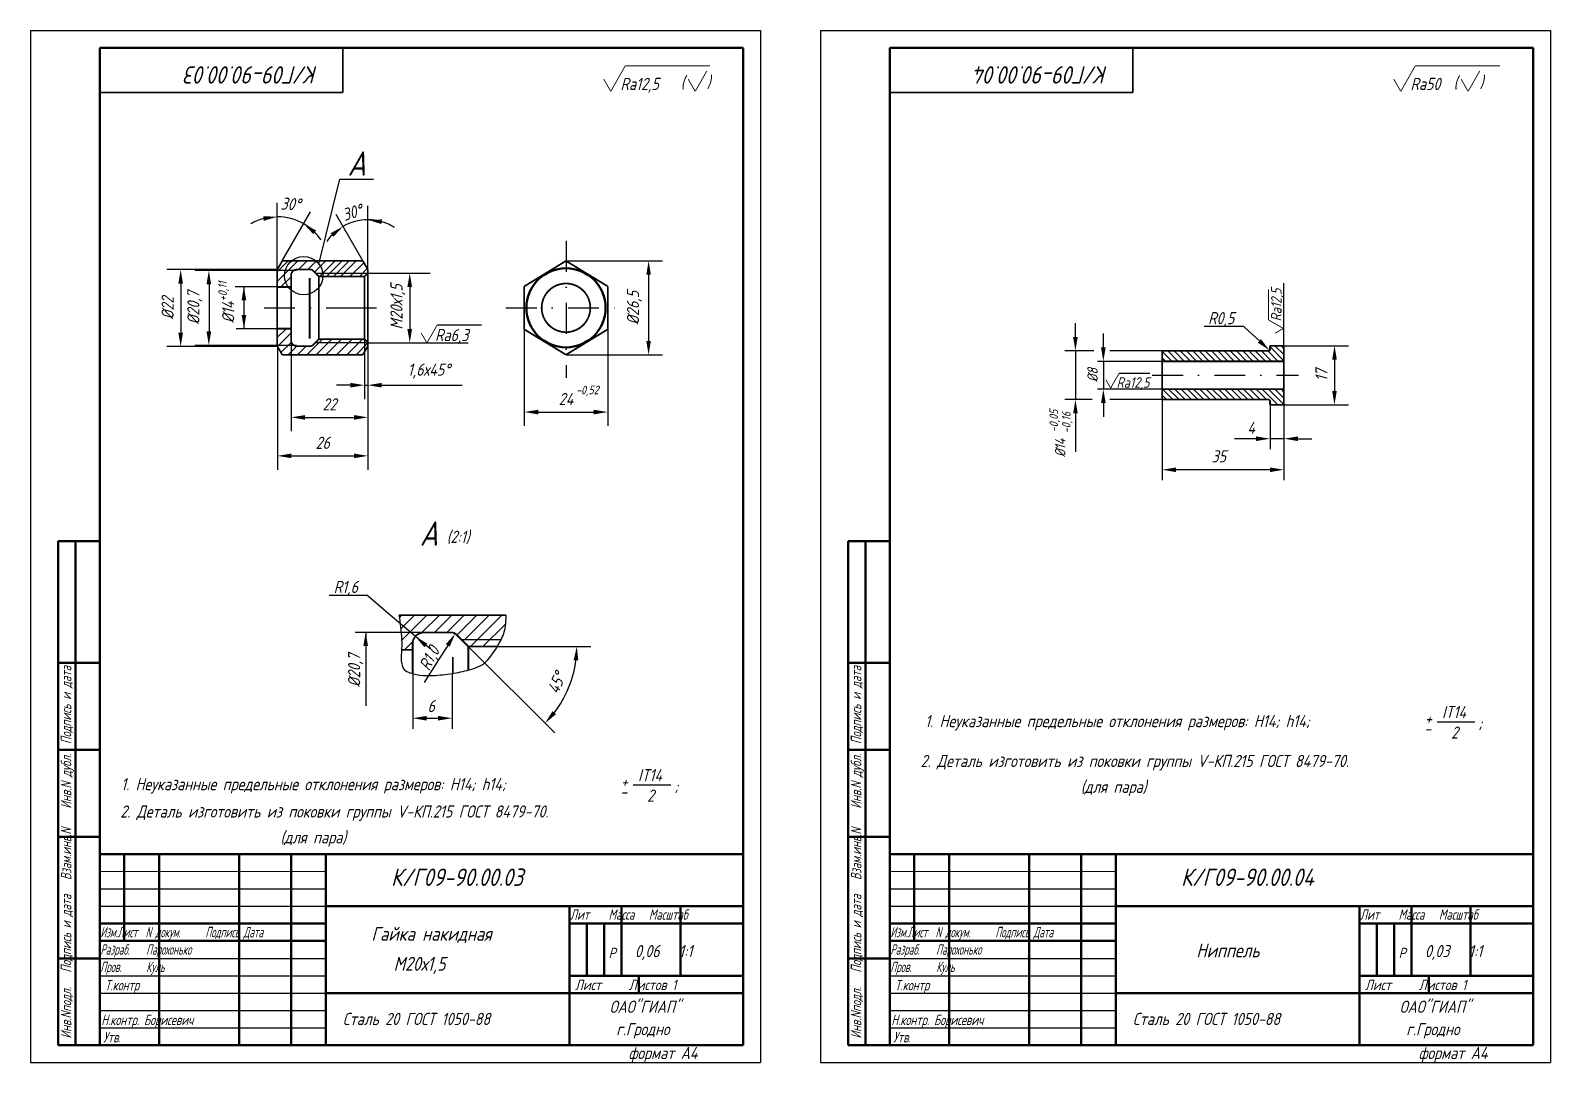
# Model space of a CAD drawing. Header units: inches. Extents: x 1065 to 7392, y 1020 to 3127.
# Drawn here: x 4284.2 to 4721.5, y 1029.8 to 1326.8 of the extents above; entities that cross this region are included whole.
import ezdxf

# ---------------------------------------------------------------- set-up
doc = ezdxf.new("R2010")
doc.units = ezdxf.units.IN
doc.header["$LTSCALE"] = 0.7
doc.header["$MEASUREMENT"] = 0
doc.linetypes.add('DASHDOT', pattern=[25.4, 12.7, -6.35, 0, -6.35])
doc.styles.add('ROMANC', font='romanc', dxfattribs={"width": 0.8, "oblique": 15, "height": 3.5})
doc.styles.get("Standard").update_dxf_attribs({"font": 'romand.shx', "width": 0.8, "oblique": 15, "height": 3.5})
doc.dimstyles.get("Standard").update_dxf_attribs({"dimtxt": 3.5, "dimasz": 4, "dimexe": 4, "dimexo": 0, "dimgap": 2, "dimtad": 1, "dimdec": 0, "dimdsep": 46, "dimtxsty": 'Standard', "dimcen": 0.09, "dimadec": 0, "dimazin": 0, "dimtfac": 1, "dimtdec": 0, "dimtmove": 0, "dimatfit": 3, "dimfxl": 0, "dimtolj": 1, "dimtzin": 0, "dimlwd": 25, "dimlwe": 25, "dimarcsym": 0})

# ---------------------------------------------------------------- blocks, each defined once
blk = doc.blocks.new('*D336')
at = {"color": 0, "lineweight": 25}
for p, q in [((4410.19, 1149.54), (4435.09, 1124.64)), ((4418.54, 1149.54), (4445.41, 1149.54))]:
    blk.add_line(p, q, dxfattribs=at)
blk.add_arc((4410.19, 1149.54), 31.22, 322.3469, 352.6531, dxfattribs=at)
for points in [[(4440.49, 1145.59), (4441.82, 1145.51), (4441.41, 1149.54)], [(4435.41, 1130.03), (4434.41, 1130.91), (4432.27, 1127.47)]]:
    blk.add_solid(points, dxfattribs=at)
at = {"layer": 'DEFPOINTS', "color": 0, "lineweight": 25}
for p in [(4406.78, 1152.96), (4410.19, 1149.54), (4410.19, 1149.54), (4418.54, 1149.54), (4437.23, 1133.93)]:
    blk.add_point(p, dxfattribs=at)
at = {"color": 0, "lineweight": 25, "insert": (4435.57, 1139.03), "char_height": 3.5, "attachment_point": 5, "rotation": 67.5}
blk.add_mtext('\\A1;45°', dxfattribs=at)
blk = doc.blocks.new('*D337')
at = {"color": 0, "lineweight": 25}
for p, q in [((4359.24, 1240.97), (4359.24, 1211.45)), ((4381.31, 1236.87), (4381.31, 1211.45)), ((4363.24, 1215.45), (4377.31, 1215.45))]:
    blk.add_line(p, q, dxfattribs=at)
for points in [[(4363.24, 1216.11), (4363.24, 1214.78), (4359.24, 1215.45)], [(4377.31, 1216.11), (4377.31, 1214.78), (4381.31, 1215.45)]]:
    blk.add_solid(points, dxfattribs=at)
at = {"layer": 'DEFPOINTS', "color": 0, "lineweight": 25}
for p in [(4359.24, 1240.97), (4381.31, 1236.87), (4381.31, 1215.45)]:
    blk.add_point(p, dxfattribs=at)
at = {"color": 0, "lineweight": 25, "insert": (4370.27, 1219.2), "char_height": 3.5, "attachment_point": 5}
blk.add_mtext('\\A1;22', dxfattribs=at)
blk = doc.blocks.new('*D338')
at = {"color": 0, "lineweight": 25}
for p, q in [((4355.33, 1235.81), (4355.33, 1200.38)), ((4381.31, 1235.97), (4381.31, 1200.38)), ((4359.33, 1204.38), (4377.31, 1204.38))]:
    blk.add_line(p, q, dxfattribs=at)
for points in [[(4359.33, 1205.04), (4359.33, 1203.71), (4355.33, 1204.38)], [(4377.31, 1205.04), (4377.31, 1203.71), (4381.31, 1204.38)]]:
    blk.add_solid(points, dxfattribs=at)
at = {"layer": 'DEFPOINTS', "color": 0, "lineweight": 25}
for p in [(4355.33, 1235.81), (4381.31, 1235.97), (4381.31, 1204.38)]:
    blk.add_point(p, dxfattribs=at)
at = {"color": 0, "lineweight": 25, "insert": (4368.32, 1208.13), "char_height": 3.5, "attachment_point": 5}
blk.add_mtext('\\A1;26', dxfattribs=at)
blk = doc.blocks.new('*D339')
at = {"color": 0, "lineweight": 25}
for p, q in [((4355.24, 1257.97), (4323.47, 1257.97)), ((4327.47, 1253.97), (4327.47, 1239.81)), ((4355.33, 1235.81), (4323.47, 1235.81))]:
    blk.add_line(p, q, dxfattribs=at)
for points in [[(4326.8, 1253.97), (4328.13, 1253.97), (4327.47, 1257.97)], [(4326.8, 1239.81), (4328.13, 1239.81), (4327.47, 1235.81)]]:
    blk.add_solid(points, dxfattribs=at)
at = {"layer": 'DEFPOINTS', "color": 0, "lineweight": 25}
for p in [(4355.24, 1257.97), (4327.47, 1235.81), (4355.33, 1235.81)]:
    blk.add_point(p, dxfattribs=at)
at = {"color": 0, "lineweight": 25, "insert": (4323.72, 1246.89), "char_height": 3.5, "attachment_point": 5, "rotation": 90}
blk.add_mtext('\\A1;%%C22', dxfattribs=at)
blk = doc.blocks.new('*D352')
at = {"color": 0, "lineweight": 25}
for p, q in [((4644, 1236.07), (4663.31, 1236.07)), ((4659.31, 1232.07), (4659.31, 1223.07)), ((4644.77, 1219.07), (4663.31, 1219.07))]:
    blk.add_line(p, q, dxfattribs=at)
for points in [[(4658.64, 1232.07), (4659.98, 1232.07), (4659.31, 1236.07)], [(4658.64, 1223.07), (4659.98, 1223.07), (4659.31, 1219.07)]]:
    blk.add_solid(points, dxfattribs=at)
at = {"layer": 'DEFPOINTS', "color": 0, "lineweight": 25}
for p in [(4644, 1236.07), (4644.77, 1219.07), (4659.31, 1219.07)]:
    blk.add_point(p, dxfattribs=at)
at = {"color": 0, "lineweight": 25, "insert": (4655.56, 1227.57), "char_height": 3.5, "attachment_point": 5, "rotation": 90}
blk.add_mtext('\\A1;17', dxfattribs=at)

msp = doc.modelspace()

# ---------------------------------------------------------------- linework, layer by layer
for p, q in [((4284.25, 1326.8), (4284.25, 1029.8)), ((4284.25, 1326.8), (4494.25, 1326.8)), ((4494.25, 1326.8), (4494.25, 1029.8)), ((4511.46, 1326.8), (4511.46, 1029.8)), ((4511.46, 1326.8), (4721.46, 1326.8)), ((4721.46, 1326.8), (4721.46, 1029.8)), ((4367.18, 1259.54), (4373.29, 1283.95)), ((4373.29, 1283.95), (4382.88, 1283.95)), ((4366.24, 1256.97), (4369.15, 1256.97)), ((4366.24, 1256.97), (4377.21, 1256.97)), ((4367.24, 1255.97), (4377.21, 1255.97)), ((4377.21, 1256.97), (4381.31, 1256.97)), ((4644.77, 1236.07), (4644.77, 1254.05)), ((4367.24, 1237.97), (4377.21, 1237.97)), ((4633.26, 1241.56), (4621.85, 1241.56)), ((4366.24, 1236.97), (4369.15, 1236.97)), ((4366.24, 1236.97), (4374.81, 1236.97)), ((4366.24, 1236.97), (4377.21, 1236.97)), ((4377.21, 1236.97), (4380.87, 1236.97)), ((4640.77, 1236.07), (4640.77, 1235.07)), ((4640.77, 1220.07), (4640.77, 1219.07)), ((4370.17, 1164.33), (4380.96, 1164.33)), ((4408.19, 1151.54), (4419.67, 1151.54)), ((4408.19, 1151.54), (4419.67, 1151.54)), ((4410.19, 1149.54), (4418.54, 1149.54)), ((4284.25, 1029.8), (4494.25, 1029.8)), ((4511.46, 1029.8), (4721.46, 1029.8))]:
    msp.add_line(p, q)
at = {"lineweight": 50}
for p, q in [((4304.25, 1321.8), (4304.25, 1034.8)), ((4304.25, 1321.8), (4489.25, 1321.8)), ((4489.25, 1321.8), (4489.25, 1034.8)), ((4531.46, 1321.8), (4531.46, 1034.8)), ((4531.46, 1321.8), (4716.46, 1321.8)), ((4716.46, 1321.8), (4716.46, 1034.8)), ((4292.25, 1179.8), (4292.25, 1034.8)), ((4292.25, 1179.8), (4304.25, 1179.8)), ((4297.25, 1179.8), (4297.25, 1034.8)), ((4519.46, 1179.8), (4519.46, 1034.8)), ((4519.46, 1179.8), (4531.46, 1179.8)), ((4524.46, 1179.8), (4524.46, 1034.8)), ((4292.25, 1144.8), (4304.25, 1144.8)), ((4519.46, 1144.8), (4531.46, 1144.8)), ((4292.25, 1119.8), (4304.25, 1119.8)), ((4519.46, 1119.8), (4531.46, 1119.8)), ((4292.25, 1094.8), (4304.25, 1094.8)), ((4519.46, 1094.8), (4531.46, 1094.8)), ((4304.25, 1089.8), (4489.25, 1089.8)), ((4311.25, 1089.8), (4311.25, 1064.8)), ((4321.25, 1089.8), (4321.25, 1034.8)), ((4344.25, 1089.8), (4344.25, 1034.8)), ((4359.25, 1089.8), (4359.25, 1034.8)), ((4369.25, 1089.8), (4369.25, 1034.8)), ((4531.46, 1089.8), (4716.46, 1089.8)), ((4538.46, 1089.8), (4538.46, 1064.8)), ((4548.46, 1089.8), (4548.46, 1034.8)), ((4571.46, 1089.8), (4571.46, 1034.8)), ((4586.46, 1089.8), (4586.46, 1034.8)), ((4596.46, 1089.8), (4596.46, 1034.8)), ((4439.25, 1074.8), (4439.25, 1034.8)), ((4454.25, 1074.8), (4454.25, 1054.8)), ((4471.25, 1074.8), (4471.25, 1054.8)), ((4666.46, 1074.8), (4666.46, 1034.8)), ((4681.46, 1074.8), (4681.46, 1054.8)), ((4698.46, 1074.8), (4698.46, 1054.8)), ((4304.25, 1069.8), (4369.25, 1069.8)), ((4439.25, 1069.8), (4489.25, 1069.8)), ((4444.25, 1069.8), (4444.25, 1054.8)), ((4449.25, 1069.8), (4449.25, 1054.8)), ((4531.46, 1069.8), (4596.46, 1069.8)), ((4666.46, 1069.8), (4716.46, 1069.8)), ((4671.46, 1069.8), (4671.46, 1054.8)), ((4676.46, 1069.8), (4676.46, 1054.8)), ((4304.25, 1064.8), (4369.25, 1064.8)), ((4531.46, 1064.8), (4596.46, 1064.8)), ((4292.25, 1059.8), (4304.25, 1059.8)), ((4519.46, 1059.8), (4531.46, 1059.8)), ((4439.25, 1054.8), (4489.25, 1054.8)), ((4459.25, 1054.8), (4459.25, 1049.8)), ((4666.46, 1054.8), (4716.46, 1054.8)), ((4686.46, 1054.8), (4686.46, 1049.8)), ((4292.25, 1034.8), (4489.25, 1034.8)), ((4519.46, 1034.8), (4716.46, 1034.8))]:
    msp.add_line(p, q, dxfattribs=at)
at = {"lineweight": 25}
for p, q in [((4355.24, 1257.97), (4355.24, 1277.18)), ((4356.68, 1260.47), (4364.85, 1274.61)), ((4379.87, 1260.47), (4372.15, 1273.84)), ((4381.31, 1257.97), (4381.31, 1276.3)), ((4438.29, 1260.47), (4466.04, 1260.47)), ((4360.79, 1257.72), (4331.57, 1257.72)), ((4381.31, 1256.97), (4399.22, 1256.97)), ((4462.04, 1256.47), (4462.04, 1237.47)), ((4335.62, 1253.97), (4335.62, 1239.97)), ((4355.24, 1252.97), (4343.14, 1252.97)), ((4345.65, 1252.97), (4345.65, 1240.97)), ((4393.35, 1252.97), (4393.35, 1240.87)), ((4355.24, 1240.97), (4343.39, 1240.97)), ((4380.31, 1237.97), (4380.31, 1220.71)), ((4426.29, 1240.78), (4426.29, 1212.98)), ((4450.29, 1240.78), (4450.29, 1212.98)), ((4360.82, 1236.17), (4331.57, 1236.17)), ((4381.31, 1236.87), (4410.16, 1236.87)), ((4381.31, 1235.97), (4381.31, 1220.71)), ((4438.29, 1233.47), (4466.04, 1233.47)), ((4376.31, 1224.71), (4372.31, 1224.71)), ((4380.31, 1224.71), (4381.31, 1224.71)), ((4385.31, 1224.71), (4408.38, 1224.71)), ((4430.29, 1216.98), (4446.29, 1216.98)), ((4688.81, 1127.88), (4699.64, 1127.88)), ((4457.58, 1109.73), (4468.41, 1109.73)), ((4304.25, 1079.8), (4369.25, 1079.8)), ((4531.46, 1079.8), (4596.46, 1079.8)), ((4304.25, 1074.8), (4369.25, 1074.8)), ((4531.46, 1074.8), (4596.46, 1074.8)), ((4304.25, 1059.8), (4369.25, 1059.8)), ((4531.46, 1059.8), (4596.46, 1059.8)), ((4304.25, 1054.8), (4369.25, 1054.8)), ((4531.46, 1054.8), (4596.46, 1054.8)), ((4304.25, 1049.8), (4369.25, 1049.8)), ((4531.46, 1049.8), (4596.46, 1049.8)), ((4304.25, 1044.8), (4369.25, 1044.8)), ((4531.46, 1044.8), (4596.46, 1044.8)), ((4304.25, 1039.8), (4369.25, 1039.8)), ((4531.46, 1039.8), (4596.46, 1039.8))]:
    msp.add_line(p, q, dxfattribs=at)
at = {"linetype": 'DASHDOT'}
for p, q in [((4438.29, 1266.26), (4438.29, 1226.8)), ((4351.45, 1246.97), (4377.21, 1246.97)), ((4377.21, 1246.97), (4383.78, 1246.97)), ((4421.01, 1246.97), (4453.15, 1246.97)), ((4606.89, 1227.57), (4648.93, 1227.57))]:
    msp.add_line(p, q, dxfattribs=at)
at = {"color": 0}
for p, q in [((4355.24, 1257.28), (4358.43, 1260.47)), ((4355.24, 1254.58), (4361.12, 1260.47)), ((4361.32, 1257.97), (4363.82, 1260.47)), ((4364.01, 1257.97), (4366.51, 1260.47)), ((4365.97, 1257.24), (4369.21, 1260.47)), ((4367.4, 1255.97), (4371.9, 1260.47)), ((4369.39, 1255.97), (4373.89, 1260.47)), ((4371.38, 1255.97), (4375.88, 1260.47)), ((4373.47, 1255.97), (4377.97, 1260.47)), ((4376.16, 1255.97), (4380.16, 1259.96)), ((4356.32, 1252.97), (4359.24, 1255.89)), ((4378.86, 1255.97), (4381.14, 1258.25)), ((4355.24, 1238.42), (4357.79, 1240.97)), ((4355.33, 1235.81), (4359.24, 1239.73)), ((4363.76, 1233.47), (4368.26, 1237.97)), ((4366.45, 1233.47), (4370.95, 1237.97)), ((4369.26, 1233.47), (4373.76, 1237.97)), ((4372.3, 1233.47), (4376.8, 1237.97)), ((4375.22, 1233.47), (4379.72, 1237.97)), ((4356.32, 1234.11), (4359.31, 1237.1)), ((4358.37, 1233.47), (4360.87, 1235.97)), ((4361.07, 1233.47), (4363.57, 1235.97)), ((4377.91, 1233.47), (4381.31, 1236.87)), ((4612.58, 1231.57), (4609.77, 1234.38)), ((4614.37, 1231.57), (4611.37, 1234.57)), ((4616.17, 1231.57), (4613.17, 1234.57)), ((4617.97, 1231.57), (4614.97, 1234.57)), ((4619.76, 1231.57), (4616.76, 1234.57)), ((4621.56, 1231.57), (4618.56, 1234.57)), ((4623.35, 1231.57), (4620.35, 1234.57)), ((4625.15, 1231.57), (4622.15, 1234.57)), ((4626.95, 1231.57), (4623.95, 1234.57)), ((4628.74, 1231.57), (4625.74, 1234.57)), ((4630.54, 1231.57), (4627.54, 1234.57)), ((4632.34, 1231.57), (4629.34, 1234.57)), ((4634.13, 1231.57), (4631.13, 1234.57)), ((4635.93, 1231.57), (4632.93, 1234.57)), ((4637.72, 1231.57), (4634.72, 1234.57)), ((4639.52, 1231.57), (4636.52, 1234.57)), ((4641.32, 1231.57), (4638.32, 1234.57)), ((4643.11, 1231.57), (4640.11, 1234.57)), ((4644.77, 1231.71), (4640.77, 1235.71)), ((4644.77, 1233.5), (4642.2, 1236.07)), ((4644.77, 1235.3), (4644, 1236.07)), ((4610.78, 1231.57), (4609.77, 1232.58)), ((4611.01, 1220.57), (4609.77, 1221.81)), ((4612.8, 1220.57), (4609.8, 1223.57)), ((4614.6, 1220.57), (4611.6, 1223.57)), ((4616.39, 1220.57), (4613.39, 1223.57)), ((4618.19, 1220.57), (4615.19, 1223.57)), ((4619.99, 1220.57), (4616.99, 1223.57)), ((4621.78, 1220.57), (4618.78, 1223.57)), ((4623.58, 1220.57), (4620.58, 1223.57)), ((4625.37, 1220.57), (4622.37, 1223.57)), ((4627.17, 1220.57), (4624.17, 1223.57)), ((4628.97, 1220.57), (4625.97, 1223.57)), ((4630.76, 1220.57), (4627.76, 1223.57)), ((4632.56, 1220.57), (4629.56, 1223.57)), ((4634.35, 1220.57), (4631.35, 1223.57)), ((4636.15, 1220.57), (4633.15, 1223.57)), ((4637.95, 1220.57), (4634.95, 1223.57)), ((4639.74, 1220.57), (4636.74, 1223.57)), ((4643.04, 1219.07), (4638.54, 1223.57)), ((4644.77, 1219.14), (4640.34, 1223.57)), ((4644.77, 1220.93), (4642.13, 1223.57)), ((4644.77, 1222.73), (4643.93, 1223.57)), ((4641.24, 1219.07), (4640.77, 1219.54)), ((4390.36, 1157.83), (4391.08, 1158.54)), ((4390.78, 1154.65), (4394.67, 1158.54)), ((4393.43, 1153.71), (4398.26, 1158.54)), ((4396.86, 1153.54), (4401.86, 1158.54)), ((4400.45, 1153.54), (4405.45, 1158.54)), ((4404.04, 1153.54), (4409.04, 1158.54)), ((4406.91, 1152.82), (4412.63, 1158.54)), ((4409.22, 1151.54), (4416.22, 1158.54)), ((4410.82, 1149.54), (4419.82, 1158.54)), ((4414.41, 1149.54), (4420.94, 1156.08)), ((4391.02, 1151.29), (4393.26, 1153.54)), ((4391.86, 1148.54), (4394.25, 1150.93))]:
    msp.add_line(p, q, dxfattribs=at)
at = {"color": 0, "linetype": 'ByBlock'}
for p, q in [((4381.31, 1256.97), (4393.46, 1256.97)), ((4355.24, 1252.97), (4344.13, 1252.97)), ((4584.8, 1238.57), (4584.8, 1242.57)), ((4355.24, 1240.97), (4344.13, 1240.97)), ((4426.29, 1240.78), (4426.29, 1216.73)), ((4450.29, 1240.78), (4450.29, 1216.73)), ((4592.83, 1235.57), (4592.83, 1239.57)), ((4634.77, 1240.17), (4633.26, 1241.56)), ((4637.7, 1237.45), (4634.77, 1240.17)), ((4381.31, 1236.97), (4381.31, 1223.23)), ((4590.13, 1234.57), (4581.8, 1234.57)), ((4584.8, 1234.57), (4584.8, 1220.57)), ((4609.77, 1234.57), (4594.65, 1234.57)), ((4644.77, 1236.07), (4658.72, 1236.07)), ((4609.77, 1231.57), (4591.12, 1231.57)), ((4592.83, 1231.57), (4592.83, 1223.57)), ((4589.62, 1220.57), (4581.8, 1220.57)), ((4609.8, 1223.57), (4591.12, 1223.57)), ((4609.77, 1220.57), (4594.65, 1220.57)), ((4609.77, 1220.57), (4609.77, 1197.38)), ((4584.8, 1216.57), (4584.8, 1212.57)), ((4592.83, 1219.57), (4592.83, 1215.57)), ((4640.77, 1219.07), (4640.77, 1206.31)), ((4644.77, 1219.07), (4658.72, 1219.07)), ((4644.77, 1219.07), (4644.77, 1206.31)), ((4644.77, 1219.07), (4644.77, 1197.38)), ((4584.8, 1212.57), (4584.8, 1205.54)), ((4632.77, 1209.31), (4630.54, 1209.31)), ((4636.77, 1209.31), (4632.77, 1209.31)), ((4644.77, 1209.31), (4640.77, 1209.31)), ((4648.77, 1209.31), (4652.77, 1209.31)), ((4640.77, 1200.38), (4613.77, 1200.38)), ((4388.33, 1158.06), (4380.96, 1164.33)), ((4399.19, 1148.81), (4388.33, 1158.06)), ((4397.39, 1153.54), (4377.68, 1153.54)), ((4380.68, 1153.54), (4380.68, 1133.7)), ((4380.68, 1153.54), (4380.68, 1141.7)), ((4398, 1149.82), (4397.39, 1150.34)), ((4402.14, 1146.48), (4397.45, 1139.12)), ((4404.29, 1149.85), (4402.14, 1146.48)), ((4394.19, 1141.7), (4394.19, 1125.88)), ((4405.51, 1141.74), (4405.51, 1125.88)), ((4380.68, 1133.7), (4380.68, 1132.49)), ((4398.19, 1128.88), (4401.51, 1128.88))]:
    msp.add_line(p, q, dxfattribs=at)
at = {"lineweight": 15}
for p, q in [((4304.25, 1084.8), (4369.25, 1084.8)), ((4531.46, 1084.8), (4596.46, 1084.8))]:
    msp.add_line(p, q, dxfattribs=at)
at = {"color": 1, "lineweight": 50}
for p, q in [((4369.25, 1074.8), (4489.25, 1074.8)), ((4596.46, 1074.8), (4716.46, 1074.8)), ((4369.25, 1049.8), (4489.25, 1049.8)), ((4596.46, 1049.8), (4716.46, 1049.8))]:
    msp.add_line(p, q, dxfattribs=at)
for points, const_width in [([(4374.1, 1308.91), (4374.1, 1321.91)], 0.5), ([(4601.32, 1308.91), (4601.32, 1321.91)], 0.5), ([(4451.17, 1309.27), (4455.33, 1316.61)], 0.25), ([(4455.33, 1316.61), (4479.69, 1316.61)], 0.3), ([(4678.38, 1309.27), (4682.55, 1316.61)], 0.25), ([(4682.55, 1316.61), (4706.91, 1316.61)], 0.3), ([(4449.13, 1312.77), (4451.17, 1309.27)], 0.25), ([(4473.43, 1312.77), (4475.46, 1309.27)], 0.25), ([(4475.46, 1309.27), (4478.8, 1315.15)], 0.25), ([(4676.35, 1312.77), (4678.38, 1309.27)], 0.25), ([(4695.72, 1312.77), (4697.76, 1309.27)], 0.25), ([(4697.76, 1309.27), (4701.1, 1315.15)], 0.25), ([(4304.1, 1308.91), (4374.1, 1308.91)], 0.5), ([(4531.32, 1308.91), (4601.32, 1308.91)], 0.5), ([(4355.24, 1257.97), (4356.68, 1260.47)], 0.5), ([(4356.68, 1260.47), (4377.21, 1260.47)], 0.5), ([(4377.21, 1260.47), (4379.87, 1260.47)], 0.5), ([(4381.31, 1257.97), (4379.87, 1260.47)], 0.5), ([(4426.29, 1253.15), (4438.29, 1260.47)], 0.5), ([(4438.29, 1260.47), (4450.29, 1253.15)], 0.5), ([(4355.24, 1257.97), (4355.24, 1246.97)], 0.5), ([(4359.24, 1256.37), (4359.24, 1237.57)], 0.5), ([(4359.24, 1255.47), (4359.24, 1238.47)], 0.5), ([(4360.84, 1257.97), (4364.83, 1257.97)], 0.5), ([(4364.57, 1255.6), (4364.57, 1238.14)], 0.5), ([(4365.53, 1257.68), (4367.24, 1255.97)], 0.5), ([(4367.24, 1255.97), (4380.31, 1255.97)], 0.5), ([(4367.24, 1255.97), (4367.24, 1237.77)], 0.5), ([(4377.21, 1255.97), (4380.31, 1255.97)], 0.5), ([(4381.31, 1256.97), (4380.31, 1255.97)], 0.5), ([(4380.31, 1255.97), (4380.31, 1237.97)], 0.5), ([(4381.31, 1257.97), (4381.31, 1246.97)], 0.5), ([(4355.24, 1252.97), (4359.24, 1252.97)], 0.5), ([(4426.29, 1253.15), (4426.29, 1240.78)], 0.5), ([(4450.29, 1253.15), (4450.29, 1240.78)], 0.5), ([(4640.37, 1243.45), (4640.37, 1252.32)], 0.3), ([(4355.24, 1246.97), (4355.24, 1235.97)], 0.5), ([(4381.31, 1246.97), (4381.31, 1235.97)], 0.5), ([(4398.31, 1236.87), (4401.24, 1242.03)], 0.25), ([(4401.24, 1242.03), (4414.01, 1242.03)], 0.3), ([(4644.62, 1241.04), (4640.37, 1243.45)], 0.25), ([(4355.24, 1240.97), (4359.24, 1240.97)], 0.5), ([(4365.53, 1236.26), (4367.24, 1237.97)], 0.5), ([(4367.24, 1237.97), (4380.31, 1237.97)], 0.5), ([(4377.21, 1237.97), (4380.31, 1237.97)], 0.5), ([(4381.31, 1236.97), (4380.31, 1237.97)], 0.5), ([(4396.63, 1239.73), (4398.3, 1236.87)], 0.25), ([(4426.29, 1240.78), (4438.29, 1233.47)], 0.5), ([(4450.29, 1240.78), (4438.29, 1233.47)], 0.5), ([(4642.2, 1239.63), (4644.62, 1241.04)], 0.25), ([(4355.24, 1235.97), (4356.68, 1233.47)], 0.5), ([(4356.68, 1233.47), (4377.21, 1233.47)], 0.5), ([(4360.84, 1235.97), (4364.83, 1235.97)], 0.5), ([(4377.21, 1233.47), (4379.87, 1233.47)], 0.5), ([(4381.31, 1235.97), (4379.87, 1233.47)], 0.5), ([(4609.77, 1234.57), (4609.77, 1220.57)], 0.5), ([(4609.77, 1234.57), (4640.27, 1234.57)], 0.5), ([(4640.77, 1236.07), (4644.77, 1236.07)], 0.5), ([(4640.77, 1236.07), (4640.77, 1235.07)], 0.5), ([(4644.77, 1236.07), (4644.77, 1219.07)], 0.5), ([(4609.77, 1231.57), (4644.77, 1231.57)], 0.5), ([(4593.54, 1226.29), (4594.94, 1223.88)], 0.25), ([(4594.94, 1223.88), (4597.35, 1228.12)], 0.25), ([(4597.35, 1228.12), (4606.22, 1228.12)], 0.3), ([(4609.77, 1223.57), (4644.77, 1223.57)], 0.5), ([(4609.77, 1220.57), (4640.27, 1220.57)], 0.5), ([(4640.77, 1220.07), (4640.77, 1219.07)], 0.5), ([(4640.77, 1219.07), (4644.77, 1219.07)], 0.5), ([(4390.25, 1158.54), (4421.05, 1158.54)], 0.5), ([(4394.19, 1150.34), (4394.19, 1141.7)], 0.5), ([(4397.39, 1153.54), (4405.36, 1153.54)], 0.5), ([(4406.78, 1152.96), (4410.19, 1149.54)], 0.5), ([(4390.99, 1148.54), (4394.19, 1148.54)], 0.5), ([(4394.19, 1148.54), (4394.19, 1141.7)], 0.5), ([(4405.73, 1146.48), (4405.73, 1141.77)], 0.5), ([(4410.19, 1149.54), (4418.54, 1149.54)], 0.5), ([(4410.19, 1149.54), (4410.19, 1142.74)], 0.5)]:
    msp.add_lwpolyline(points, dxfattribs=dict(const_width=const_width))
at = {"const_width": 0.5}
for points in [[(4360.84, 1257.97, 0.414214), (4359.24, 1256.37, 0.414214)], [(4365.53, 1257.68, 0.198912), (4364.83, 1257.97, 0.198912)], [(4431.29, 1246.97, -1), (4445.29, 1246.97, -1)], [(4431.29, 1246.97, 1), (4445.29, 1246.97, 1)], [(4359.24, 1237.57, 0.414214), (4360.84, 1235.97, 0.414214)], [(4364.83, 1235.97, 0.198912), (4365.53, 1236.26, 0.198912)], [(4640.27, 1234.57, 0.414214), (4640.77, 1235.07, 0.414214)], [(4640.77, 1220.07, 0.414214), (4640.27, 1220.57, 0.414214)], [(4397.39, 1153.54, 0.414214), (4394.19, 1150.34, 0.414214)], [(4406.78, 1152.96, 0.198912), (4405.36, 1153.54, 0.198912)]]:
    msp.add_lwpolyline(points, format="xyb", dxfattribs=at)
msp.add_lwpolyline([(4390.25, 1158.54, -0.002335), (4390.38, 1157.74, -0.012135), (4390.83, 1154.15, -0.047304), (4390.89, 1146.99, 0.1054), (4391.29, 1143.77, 0.19608), (4392.51, 1142.37, 0.090842), (4396.25, 1141.29, 0.037429), (4400.12, 1141.19, 0.026758), (4405.51, 1141.74, 0.028786), (4410.41, 1142.8, 0.042114), (4413.63, 1143.99, 0.112733), (4415.85, 1145.73, 0.047811), (4419.5, 1151.21, 0.088406), (4420.86, 1155.38, 0.039853), (4421.05, 1158.54)], format="xyb")
msp.add_circle((4362.86, 1256.22), 5.5)
at = {"lineweight": 50}
msp.add_circle((4438.29, 1246.97), 11.39, dxfattribs=at)
at = {"lineweight": 25}
for centre, radius, start, end in [((4355.24, 1257.97), 15.21, 105.1104, 120.2207), ((4355.24, 1257.97), 15.21, 60, 90), ((4381.31, 1257.97), 14.33, 90, 120), ((4381.31, 1257.97), 14.33, 57.5759, 90), ((4355.24, 1257.97), 15.21, 34.0854, 60), ((4355.24, 1257.97), 15.21, 37.3291, 44.8896), ((4381.31, 1257.97), 14.33, 58.8355, 73.951), ((4381.31, 1257.97), 14.33, 136.049, 145.7932)]:
    msp.add_arc(centre, radius, start, end, dxfattribs=at)
for points in [[(4351.19, 1273.32), (4351.36, 1271.99), (4355.24, 1273.18)], [(4385.18, 1271.08), (4385.36, 1272.4), (4381.31, 1272.3)], [(4365.61, 1268.18), (4366.42, 1269.23), (4362.85, 1271.14)], [(4370.58, 1268.44), (4371.4, 1267.39), (4374.15, 1270.38)], [(4461.38, 1256.47), (4462.71, 1256.47), (4462.04, 1260.47)], [(4334.9, 1253.72), (4336.23, 1253.72), (4335.57, 1257.72)], [(4392.68, 1252.97), (4394.01, 1252.97), (4393.35, 1256.97)], [(4344.98, 1249.13), (4346.32, 1249.13), (4345.65, 1253.13)], [(4344.98, 1244.94), (4346.32, 1244.94), (4345.65, 1240.94)], [(4334.9, 1240.17), (4336.23, 1240.17), (4335.57, 1236.17)], [(4392.68, 1240.87), (4394.01, 1240.87), (4393.35, 1236.87)], [(4461.38, 1237.47), (4462.71, 1237.47), (4462.04, 1233.47)], [(4376.31, 1225.38), (4376.31, 1224.04), (4380.31, 1224.71)], [(4385.31, 1225.38), (4385.31, 1224.04), (4381.31, 1224.71)], [(4430.29, 1217.65), (4430.29, 1216.32), (4426.29, 1216.98)], [(4446.29, 1217.65), (4446.29, 1216.32), (4450.29, 1216.98)]]:
    msp.add_solid(points, dxfattribs=at)
at = {"color": 0, "linetype": 'ByBlock'}
for points in [[(4584.14, 1238.57), (4585.47, 1238.57), (4584.8, 1234.57)], [(4637.25, 1236.96), (4638.16, 1237.94), (4640.64, 1234.73)], [(4592.17, 1235.57), (4593.5, 1235.57), (4592.83, 1231.57)], [(4584.14, 1216.57), (4585.47, 1216.57), (4584.8, 1220.57)], [(4592.17, 1219.57), (4593.5, 1219.57), (4592.83, 1223.57)], [(4636.77, 1209.97), (4636.77, 1208.64), (4640.77, 1209.31)], [(4648.77, 1209.97), (4648.77, 1208.64), (4644.77, 1209.31)], [(4613.77, 1201.04), (4613.77, 1199.71), (4609.77, 1200.38)], [(4640.77, 1201.04), (4640.77, 1199.71), (4644.77, 1200.38)], [(4380.01, 1149.66), (4381.34, 1149.66), (4380.68, 1153.66)], [(4397.57, 1149.31), (4398.43, 1150.33), (4394.96, 1152.42)], [(4404.85, 1149.5), (4403.73, 1150.21), (4406.44, 1153.23)], [(4398.19, 1129.55), (4398.19, 1128.22), (4394.19, 1128.88)], [(4401.51, 1129.55), (4401.51, 1128.22), (4405.51, 1128.88)]]:
    msp.add_solid(points, dxfattribs=at)
at = {"layer": 'DEFPOINTS', "color": 0, "linetype": 'ByBlock'}
for p in [(4356.68, 1260.47), (4356.68, 1260.47), (4379.87, 1260.47), (4355.24, 1257.97), (4355.24, 1257.97), (4355.24, 1257.97), (4355.24, 1257.97), (4355.24, 1257.97), (4360.84, 1257.97), (4381.31, 1257.97), (4381.31, 1257.97), (4381.31, 1256.97), (4355.24, 1253.97), (4355.24, 1246.97), (4355.24, 1246.97), (4381.31, 1246.97), (4347.13, 1239.97), (4355.24, 1239.97), (4380.31, 1237.97), (4381.31, 1237.97), (4426.29, 1240.78), (4450.29, 1240.78), (4355.24, 1235.97), (4359.24, 1234.54), (4360.84, 1235.97), (4381.31, 1236.97), (4609.77, 1234.57), (4640.27, 1235.07), (4640.64, 1234.73), (4647.21, 1236.07), (4355.24, 1230.54), (4381.31, 1230.54), (4381.31, 1230.54), (4609.77, 1231.57), (4584.8, 1220.57), (4592.83, 1223.57), (4609.77, 1220.57), (4609.77, 1220.57), (4609.8, 1223.57), (4381.31, 1217.66), (4450.29, 1219.73), (4640.77, 1219.07), (4644.77, 1219.07), (4644.77, 1219.07), (4647.21, 1219.07), (4655.72, 1219.07), (4355.24, 1209.04), (4640.77, 1209.31), (4609.77, 1200.38), (4394.96, 1152.42), (4397.39, 1153.54), (4397.39, 1150.34), (4405.36, 1151.54), (4406.44, 1153.23), (4380.68, 1141.7), (4394.19, 1141.7), (4394.19, 1141.7), (4405.51, 1141.74), (4399.78, 1131.54), (4399.78, 1131.54), (4405.51, 1128.88)]:
    msp.add_point(p, dxfattribs=at)

# ---------------------------------------------------------------- texts
at = {"style": 'ROMANC', "oblique": 15, "width": 0.8}
for s, p in [('(', (4471.28, 1310.1)), (')', (4478.77, 1310.23)), ('(', (4693.57, 1310.1)), (')', (4701.07, 1310.23))]:
    msp.add_text(s, height=3.5, dxfattribs=at).set_placement(p)
at = {"lineweight": 35, "char_height": 5, "width": 116.2188, "attachment_point": 1, "rotation": 180}
for s, insert in [('К/Г09-90.00.03 ', (4366.98, 1311.49)), ('К/Г09-90.00.04 ', (4594.19, 1311.49))]:
    msp.add_mtext(s, dxfattribs=dict(at, insert=insert))
at = {"lineweight": 25, "attachment_point": 1}
for s, insert, char_height, width in [('Ra12,5', (4453.96, 1313.15), 3.5, 29.1251), ('Ra50', (4681.17, 1313.15), 3.5, 29.1251), ('R0,5', (4622.97, 1245.75), 3.5, 34.7971), ('Ra6,3', (4400.62, 1240.89), 3.5, 29.1251), ('-0,52', (4441.18, 1224.59), 2.5, 14.2705), ('Ra12,5', (4596.63, 1226.98), 3, 25.3892), ('4', (4634.26, 1214.25), 3.5, 7.8941), ('35', (4623.94, 1206), 3.5, 8.9871), ('(2:1)', (4403.98, 1182.84), 3.5, 42.5298), ('R1,6', (4371.47, 1168.41), 3.5, 34.7971), ('6', (4398.47, 1134.14), 3.5, 13.6843), ('IT14', (4690.25, 1132.4), 3.5, 19.7907), ('1. Неуказанные предельные отклонения размеров: H14; h14; ', (4541.54, 1129.81), 3.5, 158.004), ('+', (4685.3, 1130.58), 3.5, 4.3989), ('-', (4685.08, 1127.65), 3.5, 6.6548), ('2', (4692.87, 1126.52), 3.5, 17.1446), (';', (4700.69, 1129.24), 3.5, 9.0235), ('2. Деталь изготовить из поковки группы V-КП.215 ГОСТ 8479-70.', (4540.28, 1118.34), 3.5, 172.7805), ('1. Неуказанные предельные отклонения размеров: H14; h14; ', (4310.31, 1111.66), 3.5, 158.004), ('+', (4454.07, 1112.43), 3.5, 4.3989), ('IT14', (4459.02, 1114.25), 3.5, 19.7907), ('(для пара)', (4586.33, 1110.91), 3.5, 44.9224), ('-', (4453.85, 1109.5), 3.5, 6.6548), ('2', (4461.64, 1108.37), 3.5, 17.1446), (';', (4469.46, 1111.09), 3.5, 9.0235), ('2. Деталь изготовить из поковки группы V-КП.215 ГОСТ 8479-70.', (4310.1, 1103.8), 3.5, 172.7805), ('(для пара)', (4356.15, 1096.37), 3.5, 44.9224), ('{\\W0.7;Лит    Масса   Масштаб}', (4439.45, 1073.91), 3, 48.3624), ('{\\W0.7;Лит    Масса   Масштаб}', (4666.66, 1073.91), 3, 48.3624), ('{\\W0.6; Изм.Лист  N докум.      Подпись Дата\\P Разраб.    Парохонько\\P Пров.      Куль}', (4303.17, 1068.85), 3, 75.9719), ('{\\W0.6; Изм.Лист  N докум.      Подпись Дата\\P Разраб.    Парохонько\\P Пров.      Куль}', (4530.38, 1068.85), 3, 75.9719), ('Р', (4450.53, 1062.83), 3, 4.7355), ('0,06   1:1', (4458.1, 1063.63), 3.5, 30.5998), ('Р', (4677.74, 1062.83), 3, 4.7355), ('0,03   1:1', (4685.31, 1063.63), 3.5, 30.5998), ('{\\W0.7;Т.контр}', (4305.68, 1053.59), 3, 65.7648), ('Лист     Листов 1', (4440.86, 1053.66), 3, 49.4707), ('{\\W0.7;Т.контр}', (4532.9, 1053.59), 3, 65.7648), ('Лист     Листов 1', (4668.07, 1053.66), 3, 49.4707), ('{\\W0.7; Н.контр. Борисевич}', (4303.23, 1043.58), 3, 40.546), ('Сталь 20 ГОСТ 1050-88', (4374.1, 1044.11), 3.5, 67.3789), ('г.Гродно', (4452.75, 1041.17), 3.5, 35.0627), ('{\\W0.7; Н.контр. Борисевич}', (4530.45, 1043.58), 3, 40.546), ('Сталь 20 ГОСТ 1050-88', (4601.32, 1044.11), 3.5, 67.3789), ('г.Гродно', (4679.96, 1041.17), 3.5, 35.0627), ('{\\W0.7;Утв.     }', (4305.17, 1038.59), 3, 39.2217), ('{\\W0.7;Утв.     }', (4532.38, 1038.59), 3, 39.2217), ('формат А4', (4456.27, 1034.31), 3.5, 32.7454), ('формат А4', (4683.49, 1034.31), 3.5, 32.7454)]:
    msp.add_mtext(s, dxfattribs=dict(at, insert=insert, char_height=char_height, width=width))
at = {"lineweight": 35, "attachment_point": 1}
for s, insert, char_height, width in [('А', (4375.48, 1291.99), 7, 25.8231), ('А', (4396.23, 1185.52), 7, 25.8231), ('К/Г09-90.00.03', (4387.98, 1085.64), 5, 116.2188), ('К/Г09-90.00.04', (4615.19, 1085.64), 5, 116.2188), ('ОАО"ГИАП"', (4450.83, 1047.62), 3.5, 36.171), ('ОАО"ГИАП"', (4678.04, 1047.62), 3.5, 36.171)]:
    msp.add_mtext(s, dxfattribs=dict(at, insert=insert, char_height=char_height, width=width))
at = {"lineweight": 25, "char_height": 3.5, "attachment_point": 5}
for s, insert, rotation in [('\\A1;30°', (4359.07, 1276.85), 356.8759), ('\\A1;30°', (4376.8, 1274.41), 16.9602), ('\\A1;%%C20,7', (4331.53, 1246.97), 90), ('\\A1;М20х1,5', (4389.94, 1247.24), 90), ('%%C14', (4341.13, 1245.68), 90)]:
    msp.add_mtext(s, dxfattribs=dict(at, insert=insert, rotation=rotation))
at = {"lineweight": 25, "attachment_point": 1}
for s, insert, char_height, width, rotation in [('+0,11', (4338.26, 1248.88), 2.5, 14.2705, 90), ('Ra12,5', (4641.07, 1243.07), 3, 25.3892, 90), ('%%C8', (4588.24, 1225.59), 3, 25.3892, 90), ('-0,05', (4577.33, 1211.16), 2.5, 14.2705, 90), ('-0,16', (4580.9, 1210.89), 2.5, 14.2705, 90), ('%%C14', (4578.92, 1204.01), 3, 25.3892, 90), ('R1,0', (4395.83, 1143.9), 3.5, 15.6747, 62.6434), ('%%C20,7', (4375.61, 1137.87), 3.5, 50.5136, 90), ('{\\W0.7; Инв.Nподл.   Подпись и дата   Взам.инв.N    Инв.N дубл.  Подпись и дата}', (4293.01, 1035.32), 3, 144.2887, 90), ('{\\W0.7; Инв.Nподл.   Подпись и дата   Взам.инв.N    Инв.N дубл.  Подпись и дата}', (4520.22, 1035.32), 3, 144.2887, 90)]:
    msp.add_mtext(s, dxfattribs=dict(at, insert=insert, char_height=char_height, width=width, rotation=rotation))
at = {"insert": (4457.96, 1246.97), "char_height": 3.5, "attachment_point": 5, "rotation": 90}
msp.add_mtext('\\A1;%%C26,5', dxfattribs=at)
at = {"lineweight": 25, "char_height": 3.5, "attachment_point": 5}
for s, insert in [('\\A1;1,6х45%%D', (4398.84, 1228.79)), ('\\A1;24', (4438.29, 1220.73))]:
    msp.add_mtext(s, dxfattribs=dict(at, insert=insert))
at = {"lineweight": 30, "char_height": 4, "width": 61.9449, "attachment_point": 1}
for s, insert in [('Гайка накидная', (4382.33, 1068.85)), ('Ниппель', (4619.56, 1064.07)), (' М20х1,5', (4386.58, 1060.23))]:
    msp.add_mtext(s, dxfattribs=dict(at, insert=insert))

# ---------------------------------------------------------------- dimensions: what is measured, and where the dimension line sits
at = {"lineweight": 25}
dim = msp.add_linear_dim(base=(4327.47, 1235.81), p1=(4355.24, 1257.97), p2=(4355.33, 1235.81), angle=90, text='%%C22', dimstyle='Standard', dxfattribs=at)
dim.commit()
dim.dimension.update_dxf_attribs({"geometry": '*D339', "text_midpoint": (4323.72, 1246.89)})
for base, p1, p2, picture, middle in [((4381.31, 1215.45), (4359.24, 1240.97), (4381.31, 1236.87), '*D337', (4370.27, 1219.2)), ((4381.31, 1204.38), (4355.33, 1235.81), (4381.31, 1235.97), '*D338', (4368.32, 1208.13))]:
    dim = msp.add_linear_dim(base=base, p1=p1, p2=p2, dimstyle='Standard', dxfattribs=at)
    dim.commit()
    dim.dimension.update_dxf_attribs({"geometry": picture, "text_midpoint": middle})
dim = msp.add_linear_dim(base=(4659.31, 1219.07), p1=(4644, 1236.07), p2=(4644.77, 1219.07), angle=90, dimstyle='Standard', dxfattribs=at)
dim.commit()
dim.dimension.update_dxf_attribs({"geometry": '*D352', "text_midpoint": (4655.56, 1227.57)})
dim = msp.add_angular_dim_2l(base=(4437.23, 1133.93), line1=((4410.19, 1149.54), (4418.54, 1149.54)), line2=((4406.78, 1152.96), (4410.19, 1149.54)), dimstyle='Standard', dxfattribs=at)
dim.commit()
dim.dimension.update_dxf_attribs({"geometry": '*D336', "text_midpoint": (4435.57, 1139.03)})

doc.saveas('drawing.dxf')
